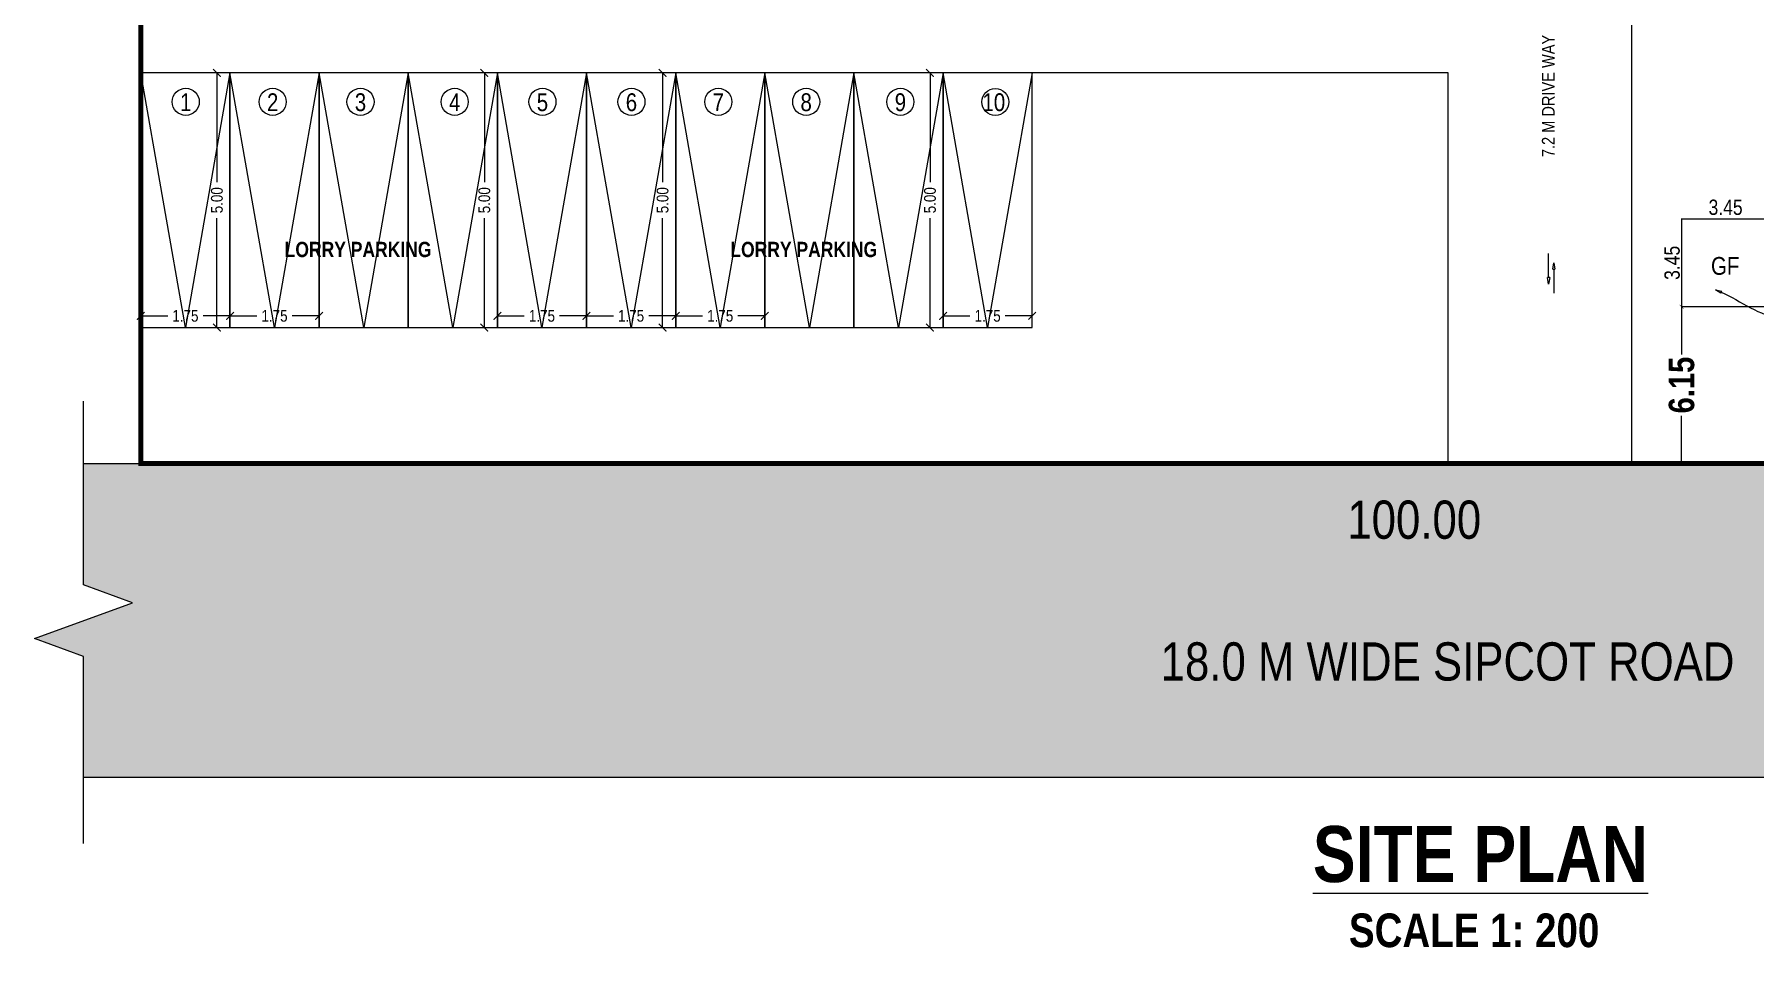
# Model space of a CAD drawing. Header units: metres. Extents: x -1559856 to -1559563, y 43807 to 43972.
# Drawn here: x -1559796.29 to -1559762.52, y 43919.14 to 43937.07 of the extents above; entities that cross this region are included whole.
import ezdxf
from ezdxf import colors
from ezdxf.entities.mleader import LeaderData, LeaderLine
from ezdxf.math import Vec2, Vec3

# ---------------------------------------------------------------- set-up
doc = ezdxf.new("R2010")
doc.units = ezdxf.units.M
doc.header["$LTSCALE"] = 750
doc.header["$MEASUREMENT"] = 0
doc.header["$PDMODE"] = 35
doc.header["$PDSIZE"] = 50
doc.layers.get('0').update_dxf_attribs({"lineweight": 5})
doc.layers.get('Defpoints').update_dxf_attribs({"lineweight": 0})
doc.styles.add('3', font='swissck.ttf', dxfattribs={"height": 0.28})
doc.styles.add('GLOBAL INFRA', font='ARIALNB.TTF', dxfattribs={"height": 0.3})
doc.styles.add('mani', font='swissc.ttf', dxfattribs={"height": 0.23})
doc.styles.add('sunahari', font='ARIALNB.TTF', dxfattribs={"height": 0.345})
doc.dimstyles.new('Civil Mt', dxfattribs={"dimtxt": 0.23, "dimasz": 0.15, "dimexe": 0, "dimexo": 0, "dimgap": 0.1, "dimtad": 0, "dimzin": 0, "dimdsep": 46, "dimtxsty": 'mani', "dimblk": 'ARCHTICK', "dimcen": 0, "dimse1": 1, "dimse2": 1, "dimclrd": 253, "dimclrt": 7, "dimadec": 0, "dimazin": 3, "dimtfac": 1, "dimtofl": 0, "dimtmove": 1, "dimatfit": 3, "dimfxl": 0, "dimfrac": 2, "dimtolj": 1, "dimtzin": 0, "dimlwd": 13, "dimarcsym": 0})

# ---------------------------------------------------------------- blocks, each defined once
blk = doc.blocks.new('_ArchTick')
at = {"color": 0, "linetype": 'ByBlock', "const_width": 0.15}
blk.add_lwpolyline([(-0.5, -0.5), (0.5, 0.5)], dxfattribs=at)
blk = doc.blocks.new('*D329')
at = {"color": 253, "lineweight": 13, "ltscale": 0.2}
for p, q in [((-1559792.453, 43931.54), (-1559791.925, 43931.54)), ((-1559790.703, 43931.54), (-1559791.231, 43931.54))]:
    blk.add_line(p, q, dxfattribs=at)
at = {"layer": 'Defpoints', "color": 0, "ltscale": 0.2}
for p in [(-1559792.453, 43931.311), (-1559790.703, 43931.54), (-1559790.703, 43931.311)]:
    blk.add_point(p, dxfattribs=at)
at = {"color": 253, "lineweight": 13, "ltscale": 0.2, "xscale": 0.15, "yscale": 0.15, "zscale": 0.15, "rotation": 180}
blk.add_blockref('_ArchTick', (-1559792.453, 43931.54), dxfattribs=at)
at = {"color": 253, "lineweight": 13, "ltscale": 0.2, "xscale": 0.15, "yscale": 0.15, "zscale": 0.15}
blk.add_blockref('_ArchTick', (-1559790.703, 43931.54), dxfattribs=at)
at = {"color": 7, "ltscale": 0.2, "insert": (-1559791.578, 43931.54), "char_height": 0.23, "attachment_point": 5, "style": 'mani'}
blk.add_mtext('\\A1;1.75', dxfattribs=at)
blk = doc.blocks.new('*D330')
at = {"color": 253, "lineweight": 13, "ltscale": 0.2}
for p, q in [((-1559792.709, 43936.311), (-1559792.709, 43934.164)), ((-1559792.709, 43931.311), (-1559792.709, 43933.458))]:
    blk.add_line(p, q, dxfattribs=at)
at = {"layer": 'Defpoints', "color": 0, "ltscale": 0.2}
for p in [(-1559792.709, 43936.311), (-1559792.453, 43936.311), (-1559792.453, 43931.311)]:
    blk.add_point(p, dxfattribs=at)
at = {"color": 253, "lineweight": 13, "ltscale": 0.2, "xscale": 0.15, "yscale": 0.15, "zscale": 0.15}
for p, rotation in [((-1559792.709, 43936.311), 90), ((-1559792.709, 43931.311), 270)]:
    blk.add_blockref('_ArchTick', p, dxfattribs=dict(at, rotation=rotation))
at = {"color": 7, "ltscale": 0.2, "insert": (-1559792.709, 43933.811), "char_height": 0.23, "attachment_point": 5, "rotation": 90, "style": 'mani'}
blk.add_mtext('\\A1;5.00', dxfattribs=at)
blk = doc.blocks.new('*D331')
at = {"color": 253, "lineweight": 13, "ltscale": 0.2}
for p, q in [((-1559787.203, 43931.54), (-1559786.675, 43931.54)), ((-1559785.453, 43931.54), (-1559785.981, 43931.54))]:
    blk.add_line(p, q, dxfattribs=at)
at = {"layer": 'Defpoints', "color": 0, "ltscale": 0.2}
for p in [(-1559787.203, 43931.311), (-1559785.453, 43931.54), (-1559785.453, 43931.311)]:
    blk.add_point(p, dxfattribs=at)
at = {"color": 253, "lineweight": 13, "ltscale": 0.2, "xscale": 0.15, "yscale": 0.15, "zscale": 0.15, "rotation": 180}
blk.add_blockref('_ArchTick', (-1559787.203, 43931.54), dxfattribs=at)
at = {"color": 253, "lineweight": 13, "ltscale": 0.2, "xscale": 0.15, "yscale": 0.15, "zscale": 0.15}
blk.add_blockref('_ArchTick', (-1559785.453, 43931.54), dxfattribs=at)
at = {"color": 7, "ltscale": 0.2, "insert": (-1559786.328, 43931.54), "char_height": 0.23, "attachment_point": 5, "style": 'mani'}
blk.add_mtext('\\A1;1.75', dxfattribs=at)
blk = doc.blocks.new('*D332')
at = {"color": 253, "lineweight": 13, "ltscale": 0.2}
for p, q in [((-1559787.459, 43936.311), (-1559787.459, 43934.164)), ((-1559787.459, 43931.311), (-1559787.459, 43933.458))]:
    blk.add_line(p, q, dxfattribs=at)
at = {"layer": 'Defpoints', "color": 0, "ltscale": 0.2}
for p in [(-1559787.459, 43936.311), (-1559787.203, 43936.311), (-1559787.203, 43931.311)]:
    blk.add_point(p, dxfattribs=at)
at = {"color": 253, "lineweight": 13, "ltscale": 0.2, "xscale": 0.15, "yscale": 0.15, "zscale": 0.15}
for p, rotation in [((-1559787.459, 43936.311), 90), ((-1559787.459, 43931.311), 270)]:
    blk.add_blockref('_ArchTick', p, dxfattribs=dict(at, rotation=rotation))
at = {"color": 7, "ltscale": 0.2, "insert": (-1559787.459, 43933.811), "char_height": 0.23, "attachment_point": 5, "rotation": 90, "style": 'mani'}
blk.add_mtext('\\A1;5.00', dxfattribs=at)
blk = doc.blocks.new('*D333')
at = {"color": 253, "lineweight": 13, "ltscale": 0.2}
for p, q in [((-1559794.203, 43931.54), (-1559793.675, 43931.54)), ((-1559792.453, 43931.54), (-1559792.981, 43931.54))]:
    blk.add_line(p, q, dxfattribs=at)
at = {"layer": 'Defpoints', "color": 0, "ltscale": 0.2}
for p in [(-1559794.203, 43931.311), (-1559792.453, 43931.54), (-1559792.453, 43931.311)]:
    blk.add_point(p, dxfattribs=at)
at = {"color": 253, "lineweight": 13, "ltscale": 0.2, "xscale": 0.15, "yscale": 0.15, "zscale": 0.15, "rotation": 180}
blk.add_blockref('_ArchTick', (-1559794.203, 43931.54), dxfattribs=at)
at = {"color": 253, "lineweight": 13, "ltscale": 0.2, "xscale": 0.15, "yscale": 0.15, "zscale": 0.15}
blk.add_blockref('_ArchTick', (-1559792.453, 43931.54), dxfattribs=at)
at = {"color": 7, "ltscale": 0.2, "insert": (-1559793.328, 43931.54), "char_height": 0.23, "attachment_point": 5, "style": 'mani'}
blk.add_mtext('\\A1;1.75', dxfattribs=at)
blk = doc.blocks.new('*D334')
at = {"color": 253, "lineweight": 13, "ltscale": 0.2}
for p, q in [((-1559783.703, 43931.54), (-1559783.175, 43931.54)), ((-1559781.953, 43931.54), (-1559782.481, 43931.54))]:
    blk.add_line(p, q, dxfattribs=at)
at = {"layer": 'Defpoints', "color": 0, "ltscale": 0.2}
for p in [(-1559783.703, 43931.311), (-1559781.953, 43931.54), (-1559781.953, 43931.311)]:
    blk.add_point(p, dxfattribs=at)
at = {"color": 253, "lineweight": 13, "ltscale": 0.2, "xscale": 0.15, "yscale": 0.15, "zscale": 0.15, "rotation": 180}
blk.add_blockref('_ArchTick', (-1559783.703, 43931.54), dxfattribs=at)
at = {"color": 253, "lineweight": 13, "ltscale": 0.2, "xscale": 0.15, "yscale": 0.15, "zscale": 0.15}
blk.add_blockref('_ArchTick', (-1559781.953, 43931.54), dxfattribs=at)
at = {"color": 7, "ltscale": 0.2, "insert": (-1559782.828, 43931.54), "char_height": 0.23, "attachment_point": 5, "style": 'mani'}
blk.add_mtext('\\A1;1.75', dxfattribs=at)
blk = doc.blocks.new('*D335')
at = {"color": 253, "lineweight": 13, "ltscale": 0.2}
for p, q in [((-1559783.959, 43936.311), (-1559783.959, 43934.164)), ((-1559783.959, 43931.311), (-1559783.959, 43933.458))]:
    blk.add_line(p, q, dxfattribs=at)
at = {"layer": 'Defpoints', "color": 0, "ltscale": 0.2}
for p in [(-1559783.959, 43936.311), (-1559783.703, 43936.311), (-1559783.703, 43931.311)]:
    blk.add_point(p, dxfattribs=at)
at = {"color": 253, "lineweight": 13, "ltscale": 0.2, "xscale": 0.15, "yscale": 0.15, "zscale": 0.15}
for p, rotation in [((-1559783.959, 43936.311), 90), ((-1559783.959, 43931.311), 270)]:
    blk.add_blockref('_ArchTick', p, dxfattribs=dict(at, rotation=rotation))
at = {"color": 7, "ltscale": 0.2, "insert": (-1559783.959, 43933.811), "char_height": 0.23, "attachment_point": 5, "rotation": 90, "style": 'mani'}
blk.add_mtext('\\A1;5.00', dxfattribs=at)
blk = doc.blocks.new('*D336')
at = {"color": 253, "lineweight": 13, "ltscale": 0.2}
for p, q in [((-1559778.453, 43931.54), (-1559777.925, 43931.54)), ((-1559776.703, 43931.54), (-1559777.231, 43931.54))]:
    blk.add_line(p, q, dxfattribs=at)
at = {"layer": 'Defpoints', "color": 0, "ltscale": 0.2}
for p in [(-1559778.453, 43931.311), (-1559776.703, 43931.54), (-1559776.703, 43931.311)]:
    blk.add_point(p, dxfattribs=at)
at = {"color": 253, "lineweight": 13, "ltscale": 0.2, "xscale": 0.15, "yscale": 0.15, "zscale": 0.15, "rotation": 180}
blk.add_blockref('_ArchTick', (-1559778.453, 43931.54), dxfattribs=at)
at = {"color": 253, "lineweight": 13, "ltscale": 0.2, "xscale": 0.15, "yscale": 0.15, "zscale": 0.15}
blk.add_blockref('_ArchTick', (-1559776.703, 43931.54), dxfattribs=at)
at = {"color": 7, "ltscale": 0.2, "insert": (-1559777.578, 43931.54), "char_height": 0.23, "attachment_point": 5, "style": 'mani'}
blk.add_mtext('\\A1;1.75', dxfattribs=at)
blk = doc.blocks.new('*D337')
at = {"color": 253, "lineweight": 13, "ltscale": 0.2}
for p, q in [((-1559778.709, 43936.311), (-1559778.709, 43934.164)), ((-1559778.709, 43931.311), (-1559778.709, 43933.458))]:
    blk.add_line(p, q, dxfattribs=at)
at = {"layer": 'Defpoints', "color": 0, "ltscale": 0.2}
for p in [(-1559778.709, 43936.311), (-1559778.453, 43936.311), (-1559778.453, 43931.311)]:
    blk.add_point(p, dxfattribs=at)
at = {"color": 253, "lineweight": 13, "ltscale": 0.2, "xscale": 0.15, "yscale": 0.15, "zscale": 0.15}
for p, rotation in [((-1559778.709, 43936.311), 90), ((-1559778.709, 43931.311), 270)]:
    blk.add_blockref('_ArchTick', p, dxfattribs=dict(at, rotation=rotation))
at = {"color": 7, "ltscale": 0.2, "insert": (-1559778.709, 43933.811), "char_height": 0.23, "attachment_point": 5, "rotation": 90, "style": 'mani'}
blk.add_mtext('\\A1;5.00', dxfattribs=at)
blk = doc.blocks.new('*D338')
at = {"color": 253, "lineweight": 13, "ltscale": 0.2}
for p, q in [((-1559785.453, 43931.54), (-1559784.925, 43931.54)), ((-1559783.703, 43931.54), (-1559784.231, 43931.54))]:
    blk.add_line(p, q, dxfattribs=at)
at = {"layer": 'Defpoints', "color": 0, "ltscale": 0.2}
for p in [(-1559785.453, 43931.311), (-1559783.703, 43931.54), (-1559783.703, 43931.311)]:
    blk.add_point(p, dxfattribs=at)
at = {"color": 253, "lineweight": 13, "ltscale": 0.2, "xscale": 0.15, "yscale": 0.15, "zscale": 0.15, "rotation": 180}
blk.add_blockref('_ArchTick', (-1559785.453, 43931.54), dxfattribs=at)
at = {"color": 253, "lineweight": 13, "ltscale": 0.2, "xscale": 0.15, "yscale": 0.15, "zscale": 0.15}
blk.add_blockref('_ArchTick', (-1559783.703, 43931.54), dxfattribs=at)
at = {"color": 7, "ltscale": 0.2, "insert": (-1559784.578, 43931.54), "char_height": 0.23, "attachment_point": 5, "style": 'mani'}
blk.add_mtext('\\A1;1.75', dxfattribs=at)
blk = doc.blocks.new('_ClosedBlank')
at = {"color": 0, "linetype": 'ByBlock', "lineweight": -2}
for p, q in [((-1, 0.17), (0, 0)), ((-1, 0.17), (-1, -0.17)), ((0, 0), (-1, -0.17))]:
    blk.add_line(p, q, dxfattribs=at)

msp = doc.modelspace()

# ---------------------------------------------------------------- hatches: boundary and pattern name
h = msp.add_hatch(color=51)
h.dxf.hatch_style = 1
h.paths.add_polyline_path([(-1559742.99681, 43922.48268), (-1559742.99681, 43924.85529), (-1559742.03245, 43925.20629), (-1559743.96118, 43925.90829), (-1559742.99681, 43926.25929), (-1559742.99681, 43928.64402), (-1559764.93983, 43928.64402), (-1559768.53983, 43928.64402), (-1559794.20273, 43928.64402), (-1559795.32801, 43928.64402), (-1559795.32801, 43926.25929), (-1559794.36364, 43925.90829), (-1559796.29237, 43925.20629), (-1559795.32801, 43924.85529), (-1559795.32801, 43922.48268)])

# ---------------------------------------------------------------- linework, layer by layer
at = {"color": 7, "ltscale": 0.2}
for p, q in [((-1559768.53983, 43936.31081), (-1559794.20273, 43936.31081)), ((-1559795.32801, 43922.48268), (-1559742.99681, 43922.48268))]:
    msp.add_line(p, q, dxfattribs=at)
at = {"color": 7}
for p, q in [((-1559793.32773, 43931.31081), (-1559794.20273, 43936.31081)), ((-1559792.45273, 43936.31081), (-1559793.32773, 43931.31081)), ((-1559791.57773, 43931.31081), (-1559792.45273, 43936.31081)), ((-1559790.70273, 43936.31081), (-1559791.57773, 43931.31081)), ((-1559789.82773, 43931.31081), (-1559790.70273, 43936.31081)), ((-1559788.95273, 43936.31081), (-1559789.82773, 43931.31081)), ((-1559788.07773, 43931.31081), (-1559788.95273, 43936.31081)), ((-1559787.20273, 43936.31081), (-1559788.07773, 43931.31081)), ((-1559786.32773, 43931.31081), (-1559787.20273, 43936.31081)), ((-1559785.45273, 43936.31081), (-1559786.32773, 43931.31081)), ((-1559784.57773, 43931.31081), (-1559785.45273, 43936.31081)), ((-1559783.70273, 43936.31081), (-1559784.57773, 43931.31081)), ((-1559782.82773, 43931.31081), (-1559783.70273, 43936.31081)), ((-1559781.95273, 43936.31081), (-1559782.82773, 43931.31081)), ((-1559781.07773, 43931.31081), (-1559781.95273, 43936.31081)), ((-1559780.20273, 43936.31081), (-1559781.07773, 43931.31081)), ((-1559779.32773, 43931.31081), (-1559780.20273, 43936.31081)), ((-1559778.45273, 43936.31081), (-1559779.32773, 43931.31081)), ((-1559777.57773, 43931.31082), (-1559778.45273, 43936.31081)), ((-1559776.70273, 43936.31081), (-1559777.57773, 43931.31082)), ((-1559795.32801, 43928.64402), (-1559794.20273, 43928.64402))]:
    msp.add_line(p, q, dxfattribs=at)
at = {"color": 253, "lineweight": 13, "ltscale": 0.2}
for p, q in [((-1559763.95273, 43931.71902), (-1559763.95273, 43930.78411)), ((-1559763.95273, 43928.64402), (-1559763.95273, 43929.57892))]:
    msp.add_line(p, q, dxfattribs=at)
at = {"color": 3, "ltscale": 0.2, "const_width": 0.1}
msp.add_lwpolyline([(-1559744.20273, 43928.64402), (-1559744.20273, 43969.14402), (-1559794.20273, 43969.14402), (-1559794.20273, 43928.64402)], close=True, dxfattribs=at)
at = {"color": 7, "ltscale": 0.2}
msp.add_lwpolyline([(-1559794.20273, 43939.91081), (-1559764.93983, 43939.91081), (-1559764.93983, 43928.64402), (-1559768.53983, 43928.64402), (-1559768.53983, 43936.31081)], dxfattribs=at)
at = {"color": 7}
for points in [[(-1559792.45273, 43931.31081), (-1559792.45273, 43936.31081), (-1559794.20273, 43936.31081), (-1559794.20273, 43931.31081)], [(-1559790.70273, 43931.31081), (-1559790.70273, 43936.31081), (-1559792.45273, 43936.31081), (-1559792.45273, 43931.31081)], [(-1559788.95273, 43931.31081), (-1559788.95273, 43936.31081), (-1559790.70273, 43936.31081), (-1559790.70273, 43931.31081)], [(-1559787.20273, 43931.31081), (-1559787.20273, 43936.31081), (-1559788.95273, 43936.31081), (-1559788.95273, 43931.31081)], [(-1559785.45273, 43931.31081), (-1559785.45273, 43936.31081), (-1559787.20273, 43936.31081), (-1559787.20273, 43931.31081)], [(-1559783.70273, 43931.31081), (-1559783.70273, 43936.31081), (-1559785.45273, 43936.31081), (-1559785.45273, 43931.31081)], [(-1559781.95273, 43931.31081), (-1559781.95273, 43936.31081), (-1559783.70273, 43936.31081), (-1559783.70273, 43931.31081)], [(-1559780.20273, 43931.31081), (-1559780.20273, 43936.31081), (-1559781.95273, 43936.31081), (-1559781.95273, 43931.31081)], [(-1559778.45273, 43931.31081), (-1559778.45273, 43936.31081), (-1559780.20273, 43936.31081), (-1559780.20273, 43931.31081)], [(-1559776.70273, 43931.31082), (-1559776.70273, 43936.31082), (-1559778.45273, 43936.31082), (-1559778.45273, 43931.31082)]]:
    msp.add_lwpolyline(points, close=True, dxfattribs=at)
at = {"color": 1, "const_width": 0.025}
msp.add_lwpolyline([(-1559763.95273, 43931.71902), (-1559762.22773, 43931.71902), (-1559762.22773, 43933.44402), (-1559763.95273, 43933.44402)], close=True, dxfattribs=at)
at = {"color": 7, "linetype": 'Continuous'}
msp.add_lwpolyline([(-1559795.32801, 43921.17933), (-1559795.32801, 43924.85529), (-1559796.29237, 43925.20629), (-1559794.36364, 43925.90829), (-1559795.32801, 43926.25929), (-1559795.32801, 43929.86519)], dxfattribs=at)
at = {"color": 7, "ltscale": 0.2}
for centre in [(-1559793.32073, 43935.74249), (-1559791.61505, 43935.74249), (-1559789.89038, 43935.74249), (-1559788.04042, 43935.74249), (-1559786.31776, 43935.74249), (-1559784.57073, 43935.7425), (-1559782.86505, 43935.7425), (-1559781.14038, 43935.7425), (-1559779.29042, 43935.7425), (-1559777.42726, 43935.73999)]:
    msp.add_circle(centre, 0.26537, dxfattribs=at)
at = {"color": 7, "linetype": 'ByBlock', "lineweight": 13, "ltscale": 0.2}
for points, start_tangent, end_tangent in [([(-1559766.56408, 43932.29103), (-1559766.56408, 43932.76478)], (0, 1), (0, 1)), ([(-1559766.4632, 43932.4594), (-1559766.4632, 43931.98565)], (0, -1), (0, -1))]:
    msp.add_spline(points, degree=3, dxfattribs=dict(at, start_tangent=start_tangent, end_tangent=end_tangent))

# ---------------------------------------------------------------- block references
at = {"color": 7, "lineweight": 13, "ltscale": 0.2, "xscale": 0.125, "yscale": 0.125, "zscale": 0.125}
for p, rotation in [((-1559766.4632, 43932.5844), 90), ((-1559766.56408, 43932.16603), 270)]:
    msp.add_blockref('_ClosedBlank', p, dxfattribs=dict(at, rotation=rotation))
at = {"color": 253, "lineweight": 13, "ltscale": 0.2, "xscale": 0.075, "yscale": 0.075, "zscale": 0.075}
for p, rotation in [((-1559763.95273, 43931.71902), 90), ((-1559763.95273, 43928.64402), 270)]:
    msp.add_blockref('_ArchTick', p, dxfattribs=dict(at, rotation=rotation))

# ---------------------------------------------------------------- texts
at = {"color": 7, "style": 'mani'}
msp.add_text('7.2 M DRIVE WAY', height=0.25, rotation=90, dxfattribs=at).set_placement((-1559766.44613, 43934.65671))
at = {"color": 7}
for s, height, style, p in [('1', 0.35, 'mani', (-1559793.43256, 43935.56016)), ('2', 0.35, 'mani', (-1559791.72687, 43935.56016)), ('3', 0.35, 'mani', (-1559790.0022, 43935.56016)), ('4', 0.35, 'mani', (-1559788.15225, 43935.56016)), ('5', 0.35, 'mani', (-1559786.42959, 43935.56016)), ('6', 0.35, 'mani', (-1559784.68256, 43935.56016)), ('7', 0.35, 'mani', (-1559782.97687, 43935.56016)), ('8', 0.35, 'mani', (-1559781.2522, 43935.56016)), ('9', 0.35, 'mani', (-1559779.40225, 43935.56016)), ('10', 0.35, 'mani', (-1559777.67959, 43935.56016)), ('LORRY PARKING', 0.3, 'GLOBAL INFRA', (-1559791.37926, 43932.69428, 60000.03205)), ('LORRY PARKING', 0.3, 'GLOBAL INFRA', (-1559782.62926, 43932.69428, 60000.03205)), ('%%USITE PLAN', 1.1, 'sunahari', (-1559771.19269, 43920.42442, 60000.03205)), ('SCALE 1: 200', 0.66, 'sunahari', (-1559770.4846, 43919.14674))]:
    msp.add_text(s, height=height, dxfattribs=dict(at, style=style)).set_placement(p)
at = {"color": 7, "ltscale": 0.2, "attachment_point": 5, "style": '3'}
for s, insert, char_height in [('\\A1;3.45', (-1559763.09023, 43933.67055), 0.3), ('\\A1;GF', (-1559763.09804, 43932.51903), 0.35), ('\\A1;100.00', (-1559769.20273, 43927.53379), 0.75), ('\\A1;18.0 M WIDE SIPCOT ROAD', (-1559768.54959, 43924.74996), 0.75)]:
    msp.add_mtext(s, dxfattribs=dict(at, insert=insert, char_height=char_height))
at = {"color": 7, "ltscale": 0.2, "attachment_point": 5, "rotation": 90}
for s, insert, char_height, style in [('\\A1;3.45', (-1559764.13874, 43932.58152), 0.3, '3'), ('\\A1;{\\fSwis721 Cn BT|b1|i0|c0|p34;\\H4.3478x;6.15}', (-1559763.95273, 43930.18152), 0.115, 'mani')]:
    msp.add_mtext(s, dxfattribs=dict(at, insert=insert, char_height=char_height, style=style))

# ---------------------------------------------------------------- dimensions: what is measured, and where the dimension line sits
at = {"color": 7, "ltscale": 0.2}
for base, p1, p2, angle, picture, middle in [((-1559792.70854, 43936.31081), (-1559792.45273, 43931.31081), (-1559792.45273, 43936.31081), 270, '*D330', (-1559792.70854, 43933.81081)), ((-1559787.45854, 43936.31081), (-1559787.20273, 43931.31081), (-1559787.20273, 43936.31081), 270, '*D332', (-1559787.45854, 43933.81081)), ((-1559783.95854, 43936.31081), (-1559783.70273, 43931.31081), (-1559783.70273, 43936.31081), 270, '*D335', (-1559783.95854, 43933.81081)), ((-1559778.70854, 43936.31081), (-1559778.45273, 43931.31081), (-1559778.45273, 43936.31081), 270, '*D337', (-1559778.70854, 43933.81081)), ((-1559792.45273, 43931.54027), (-1559794.20273, 43931.31081), (-1559792.45273, 43931.31081), 180, '*D333', (-1559793.32773, 43931.54027)), ((-1559790.70273, 43931.54027), (-1559792.45273, 43931.31081), (-1559790.70273, 43931.31081), 180, '*D329', (-1559791.57773, 43931.54027)), ((-1559783.70273, 43931.54027), (-1559785.45273, 43931.31081), (-1559783.70273, 43931.31081), 180, '*D338', (-1559784.57773, 43931.54027)), ((-1559781.95273, 43931.54027), (-1559783.70273, 43931.31081), (-1559781.95273, 43931.31081), 180, '*D334', (-1559782.82773, 43931.54027))]:
    dim = msp.add_linear_dim(base=base, p1=p1, p2=p2, angle=angle, dimstyle='Civil Mt', dxfattribs=at)
    dim.commit()
    dim.dimension.update_dxf_attribs({"geometry": picture, "text_midpoint": middle})
for base, p1, p2, picture, middle in [((-1559785.45273, 43931.54027), (-1559787.20273, 43931.31081), (-1559785.45273, 43931.31081), '*D331', (-1559786.32773, 43931.54027)), ((-1559776.70273, 43931.54027), (-1559778.45273, 43931.31081), (-1559776.70273, 43931.31081), '*D336', (-1559777.57773, 43931.54027))]:
    dim = msp.add_linear_dim(base=base, p1=p1, p2=p2, angle=180, dimstyle='Civil Mt', override={"dimlfac": 1, "dimsd1": 0, "dimsd2": 0}, dxfattribs=at)
    dim.commit()
    dim.dimension.update_dxf_attribs({"geometry": picture, "text_midpoint": middle})

# ---------------------------------------------------------------- leaders
ml = msp.add_multileader_mtext('Standard', dxfattribs=at)
ml.set_content('', color=22, style='mani')
ml.set_leader_properties(color=250, lineweight=13)
ml.set_arrow_properties(name='CLOSEDBLANK')
ml.build(insert=Vec2(0, 0))
ml.multileader.update_dxf_attribs({"leader_type": 2, "text_left_attachment_type": 2, "text_right_attachment_type": 2, "dogleg_length": 0.36, "arrow_head_size": 0.125})
ctx = ml.context
ctx.base_point, ctx.char_height, ctx.arrow_head_size, ctx.landing_gap_size, ctx.plane_origin = Vec3(-1559762.00561, 43931.5173), 0.125, 0.125, 0.03125, Vec3(-1559763.28988, 43932.05204)
ctx.left_attachment, ctx.right_attachment = 2, 2
notes = []
notes.append((ctx, [(0, (1, 1, 0), (-1559762.18561, 43931.5173), (1, 0), 0.18, [(0, [(-1559763.28988, 43932.05204)], 0, [])])]))
ctx.mtext.insert, ctx.mtext.flow_direction = Vec3(-1559761.97436, 43931.5798), 5
for ctx, leaders in notes:
    for number, flags, end, landing, length, lines in leaders:
        leader = LeaderData()
        leader.index, (leader.has_last_leader_line, leader.has_dogleg_vector, leader.attachment_direction) = number, flags
        leader.last_leader_point, leader.dogleg_vector, leader.dogleg_length = Vec3(end), Vec3(landing), length
        for number, points, colour, breaks in lines:
            line = LeaderLine()
            line.index, line.vertices, line.color, line.breaks = number, Vec3.list(points), colors.encode_raw_color(colour), breaks
            leader.lines.append(line)
        ctx.leaders.append(leader)

doc.saveas('drawing.dxf')
